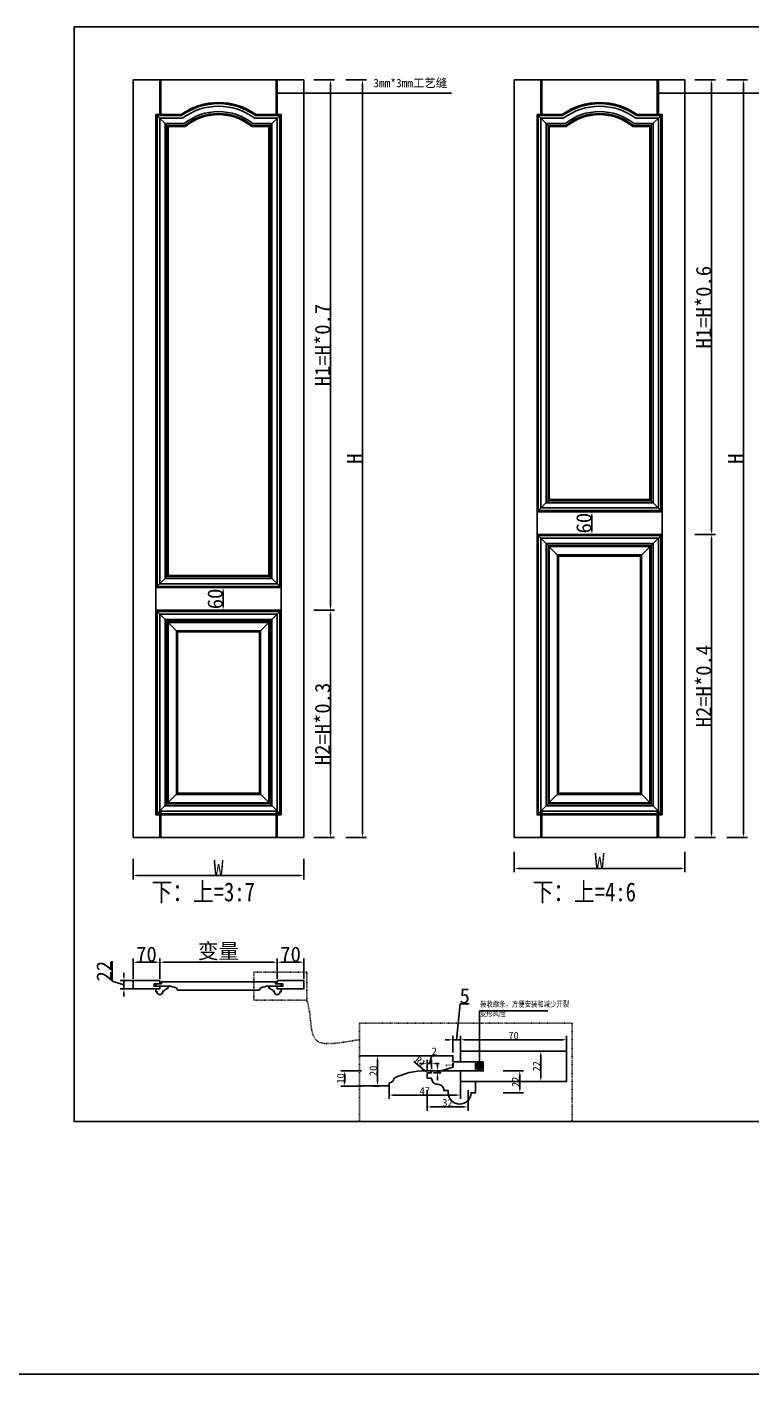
# Model space of a CAD drawing. Header units: millimetres. Extents: x 85186 to 129000, y -77269 to -36327.
# Drawn here: x 112034 to 113944, y -49779 to -46224 of the extents above; entities that cross this region are included whole.
import ezdxf

# ---------------------------------------------------------------- set-up
doc = ezdxf.new("R2010")
doc.units = ezdxf.units.MM
doc.linetypes.add('100', pattern=[30, 12, -18])
doc.styles.add('KLF-1_宋体', font='SimSun.ttf')
doc.styles.get("Standard").update_dxf_attribs({"font": 'SimSun.ttf'})
doc.styles.add('ZB_宋体', font='SimSun.ttf')
doc.styles.add('宋体', font='SimSun.ttf', dxfattribs={"width": 0.8})
doc.dimstyles.new('客来福标注小', dxfattribs={"dimscale": 20, "dimtxt": 2, "dimasz": 0.5, "dimexe": 0.5, "dimexo": 0, "dimgap": 0.05, "dimtad": 1, "dimdec": 0, "dimzin": 0, "dimdsep": 46, "dimtxsty": 'Standard', "dimcen": 0, "dimclrd": 256, "dimclre": 256, "dimclrt": 256, "dimadec": 0, "dimazin": 0, "dimtfac": 1, "dimtdec": 0, "dimtofl": 0, "dimtmove": 1, "dimatfit": 3, "dimfxl": 2.2, "dimfxlon": 1, "dimtolj": 1, "dimtzin": 0, "dimarcsym": 0})

# ---------------------------------------------------------------- blocks, each defined once
blk = doc.blocks.new('*D1270')
at = {"lineweight": -2, "transparency": 16777216}
for p, q in [((112875.6, -46363.2), (112929.6, -46363.2)), ((112919.6, -46373.2), (112919.6, -48353.2)), ((112875.6, -48363.2), (112929.6, -48363.2))]:
    blk.add_line(p, q, dxfattribs=at)
at = {"transparency": 16777216}
for points in [[(112917.9, -46373.2), (112921.3, -46373.2), (112919.6, -46363.2)], [(112917.9, -48353.2), (112921.3, -48353.2), (112919.6, -48363.2)]]:
    blk.add_solid(points, dxfattribs=at)
at = {"layer": 'Defpoints', "color": 0, "transparency": 16777216}
for p in [(112809.1, -46363.2), (112809.1, -48363.2), (112919.6, -48363.2)]:
    blk.add_point(p, dxfattribs=at)
at = {"transparency": 16777216, "insert": (112898.6, -47363.2), "char_height": 40, "attachment_point": 5, "rotation": 90, "style": 'ZB_宋体'}
blk.add_mtext('\\A1;H', dxfattribs=at)
blk = doc.blocks.new('*D1271')
at = {"lineweight": -2, "transparency": 16777216}
for p, q in [((112791.2, -47763.2), (112845.2, -47763.2)), ((112835.2, -47773.2), (112835.2, -48353.2)), ((112791.2, -48363.2), (112845.2, -48363.2))]:
    blk.add_line(p, q, dxfattribs=at)
at = {"transparency": 16777216}
for points in [[(112833.6, -47773.2), (112836.9, -47773.2), (112835.2, -47763.2)], [(112833.6, -48353.2), (112836.9, -48353.2), (112835.2, -48363.2)]]:
    blk.add_solid(points, dxfattribs=at)
at = {"layer": 'Defpoints', "color": 0, "transparency": 16777216}
for p in [(112704.7, -47763.2), (112764.7, -48363.2), (112835.2, -48363.2)]:
    blk.add_point(p, dxfattribs=at)
at = {"transparency": 16777216, "insert": (112814.2, -48063.2), "char_height": 40, "attachment_point": 5, "rotation": 90, "style": 'ZB_宋体'}
blk.add_mtext('\\A1;H2=H*0.3', dxfattribs=at)
blk = doc.blocks.new('*D1786')
at = {"lineweight": -2, "transparency": 16777216}
for p, q in [((112791.2, -46363.2), (112845.2, -46363.2)), ((112835.2, -47753.2), (112835.2, -46373.2)), ((112791.2, -47763.2), (112845.2, -47763.2))]:
    blk.add_line(p, q, dxfattribs=at)
at = {"transparency": 16777216}
for points in [[(112833.6, -46373.2), (112836.9, -46373.2), (112835.2, -46363.2)], [(112833.6, -47753.2), (112836.9, -47753.2), (112835.2, -47763.2)]]:
    blk.add_solid(points, dxfattribs=at)
at = {"layer": 'Defpoints', "color": 0, "transparency": 16777216}
for p in [(112704.7, -46363.2), (112835.2, -46363.2), (112704.7, -47763.2)]:
    blk.add_point(p, dxfattribs=at)
at = {"transparency": 16777216, "insert": (112814.2, -47063.2), "char_height": 40, "attachment_point": 5, "rotation": 90, "style": 'ZB_宋体'}
blk.add_mtext('\\A1;H1=H*0.7', dxfattribs=at)
blk = doc.blocks.new('*D1787')
at = {"lineweight": -2, "transparency": 16777216}
for p, q in [((112314.7, -48419.3), (112314.7, -48473.3)), ((112764.7, -48419.3), (112764.7, -48473.3)), ((112324.7, -48463.3), (112754.7, -48463.3))]:
    blk.add_line(p, q, dxfattribs=at)
at = {"transparency": 16777216}
for points in [[(112324.7, -48461.6), (112324.7, -48465), (112314.7, -48463.3)], [(112754.7, -48461.6), (112754.7, -48465), (112764.7, -48463.3)]]:
    blk.add_solid(points, dxfattribs=at)
at = {"layer": 'Defpoints', "color": 0, "transparency": 16777216}
for p in [(112314.7, -48300.9), (112764.7, -48300.9), (112764.7, -48463.3)]:
    blk.add_point(p, dxfattribs=at)
at = {"transparency": 16777216, "insert": (112539.7, -48442.3), "char_height": 40, "attachment_point": 5}
blk.add_mtext('\\A1;W', dxfattribs=at)
blk = doc.blocks.new('*D1272')
at = {"lineweight": -2, "transparency": 16777216}
for p, q in [((113880.6, -46363.2), (113934.6, -46363.2)), ((113924.6, -46373.2), (113924.6, -48353.2)), ((113880.6, -48363.2), (113934.6, -48363.2))]:
    blk.add_line(p, q, dxfattribs=at)
at = {"transparency": 16777216}
for points in [[(113922.9, -46373.2), (113926.3, -46373.2), (113924.6, -46363.2)], [(113922.9, -48353.2), (113926.3, -48353.2), (113924.6, -48363.2)]]:
    blk.add_solid(points, dxfattribs=at)
at = {"layer": 'Defpoints', "color": 0, "transparency": 16777216}
for p in [(113814.1, -46363.2), (113814.1, -48363.2), (113924.6, -48363.2)]:
    blk.add_point(p, dxfattribs=at)
at = {"transparency": 16777216, "insert": (113903.6, -47363.2), "char_height": 40, "attachment_point": 5, "rotation": 90, "style": 'ZB_宋体'}
blk.add_mtext('\\A1;H', dxfattribs=at)
blk = doc.blocks.new('*D1273')
at = {"lineweight": -2, "transparency": 16777216}
for p, q in [((113796.2, -47563.2), (113850.2, -47563.2)), ((113840.2, -47573.2), (113840.2, -48353.2)), ((113796.2, -48363.2), (113850.2, -48363.2))]:
    blk.add_line(p, q, dxfattribs=at)
at = {"transparency": 16777216}
for points in [[(113838.6, -47573.2), (113841.9, -47573.2), (113840.2, -47563.2)], [(113838.6, -48353.2), (113841.9, -48353.2), (113840.2, -48363.2)]]:
    blk.add_solid(points, dxfattribs=at)
at = {"layer": 'Defpoints', "color": 0, "transparency": 16777216}
for p in [(113709.7, -47563.2), (113769.7, -48363.2), (113840.2, -48363.2)]:
    blk.add_point(p, dxfattribs=at)
at = {"transparency": 16777216, "insert": (113819.2, -47963.2), "char_height": 40, "attachment_point": 5, "rotation": 90, "style": 'ZB_宋体'}
blk.add_mtext('\\A1;H2=H*0.4', dxfattribs=at)
blk = doc.blocks.new('*D1788')
at = {"lineweight": -2, "transparency": 16777216}
for p, q in [((113796.2, -46363.2), (113850.2, -46363.2)), ((113840.2, -47553.2), (113840.2, -46373.2)), ((113796.2, -47563.2), (113850.2, -47563.2))]:
    blk.add_line(p, q, dxfattribs=at)
at = {"transparency": 16777216}
for points in [[(113838.6, -46373.2), (113841.9, -46373.2), (113840.2, -46363.2)], [(113838.6, -47553.2), (113841.9, -47553.2), (113840.2, -47563.2)]]:
    blk.add_solid(points, dxfattribs=at)
at = {"layer": 'Defpoints', "color": 0, "transparency": 16777216}
for p in [(113709.7, -46363.2), (113840.2, -46363.2), (113709.7, -47563.2)]:
    blk.add_point(p, dxfattribs=at)
at = {"transparency": 16777216, "insert": (113819.2, -46963.2), "char_height": 40, "attachment_point": 5, "rotation": 90, "style": 'ZB_宋体'}
blk.add_mtext('\\A1;H1=H*0.6', dxfattribs=at)
blk = doc.blocks.new('*D1789')
at = {"lineweight": -2, "transparency": 16777216}
for p, q in [((113319.7, -48400.4), (113319.7, -48454.4)), ((113769.7, -48400.4), (113769.7, -48454.4)), ((113329.7, -48444.4), (113759.7, -48444.4))]:
    blk.add_line(p, q, dxfattribs=at)
at = {"transparency": 16777216}
for points in [[(113329.7, -48442.7), (113329.7, -48446.1), (113319.7, -48444.4)], [(113759.7, -48442.7), (113759.7, -48446.1), (113769.7, -48444.4)]]:
    blk.add_solid(points, dxfattribs=at)
at = {"layer": 'Defpoints', "color": 0, "transparency": 16777216}
for p in [(113319.7, -48282), (113769.7, -48282), (113769.7, -48444.4)]:
    blk.add_point(p, dxfattribs=at)
at = {"transparency": 16777216, "insert": (113544.7, -48423.4), "char_height": 40, "attachment_point": 5}
blk.add_mtext('\\A1;W', dxfattribs=at)
blk = doc.blocks.new('*D1780')
at = {"lineweight": -2, "transparency": 16777216}
for p, q in [((112595.8, -47703.2), (112541.8, -47703.2)), ((112551.8, -47753.2), (112551.8, -47713.2)), ((112595.8, -47763.2), (112541.8, -47763.2))]:
    blk.add_line(p, q, dxfattribs=at)
at = {"transparency": 16777216}
for points in [[(112550.1, -47713.2), (112553.4, -47713.2), (112551.8, -47703.2)], [(112550.1, -47753.2), (112553.4, -47753.2), (112551.8, -47763.2)]]:
    blk.add_solid(points, dxfattribs=at)
at = {"layer": 'Defpoints', "color": 0, "transparency": 16777216}
for p in [(112551.8, -47703.2), (112704.7, -47703.2), (112704.7, -47763.2)]:
    blk.add_point(p, dxfattribs=at)
at = {"transparency": 16777216, "insert": (112530.8, -47733.2), "char_height": 40, "attachment_point": 5, "rotation": 90, "style": 'ZB_宋体'}
blk.add_mtext('\\A1;60', dxfattribs=at)
blk = doc.blocks.new('*D1265')
at = {"lineweight": -2, "transparency": 16777216}
for p, q in [((113563.7, -47503.2), (113514.5, -47503.2)), ((113524.5, -47513.2), (113524.5, -47553.2)), ((113563.7, -47563.2), (113514.5, -47563.2))]:
    blk.add_line(p, q, dxfattribs=at)
at = {"transparency": 16777216}
for points in [[(113522.9, -47513.2), (113526.2, -47513.2), (113524.5, -47503.2)], [(113522.9, -47553.2), (113526.2, -47553.2), (113524.5, -47563.2)]]:
    blk.add_solid(points, dxfattribs=at)
at = {"layer": 'Defpoints', "color": 0, "transparency": 16777216}
for p in [(113563.7, -47503.2), (113524.5, -47563.2), (113563.7, -47563.2)]:
    blk.add_point(p, dxfattribs=at)
at = {"transparency": 16777216, "insert": (113503.5, -47533.2), "char_height": 40, "attachment_point": 5, "rotation": 90, "style": 'ZB_宋体'}
blk.add_mtext('\\A1;60', dxfattribs=at)
blk = doc.blocks.new('*D1761')
at = {"lineweight": -2, "transparency": 16777216}
for p, q in [((112314.7, -48736), (112314.7, -48682)), ((112324.7, -48692), (112374.7, -48692)), ((112384.7, -48736), (112384.7, -48682))]:
    blk.add_line(p, q, dxfattribs=at)
at = {"transparency": 16777216}
for points in [[(112324.7, -48690.3), (112324.7, -48693.6), (112314.7, -48692)], [(112374.7, -48690.3), (112374.7, -48693.6), (112384.7, -48692)]]:
    blk.add_solid(points, dxfattribs=at)
at = {"layer": 'Defpoints', "color": 0, "transparency": 16777216}
for p in [(112384.7, -48692), (112314.7, -48740.3), (112384.7, -48740.3)]:
    blk.add_point(p, dxfattribs=at)
at = {"transparency": 16777216, "insert": (112349.7, -48671), "char_height": 40, "attachment_point": 5, "style": 'KLF-1_宋体'}
blk.add_mtext('\\A1;70', dxfattribs=at)
blk = doc.blocks.new('*D1762')
at = {"lineweight": -2, "transparency": 16777216}
for p, q in [((112384.7, -48736), (112384.7, -48682)), ((112394.7, -48692), (112684.7, -48692)), ((112694.7, -48736), (112694.7, -48682))]:
    blk.add_line(p, q, dxfattribs=at)
at = {"transparency": 16777216}
for points in [[(112394.7, -48690.3), (112394.7, -48693.6), (112384.7, -48692)], [(112684.7, -48690.3), (112684.7, -48693.6), (112694.7, -48692)]]:
    blk.add_solid(points, dxfattribs=at)
at = {"layer": 'Defpoints', "color": 0, "transparency": 16777216}
for p in [(112694.7, -48692), (112384.7, -48740.3), (112694.7, -48740.3)]:
    blk.add_point(p, dxfattribs=at)
at = {"transparency": 16777216, "insert": (112539.7, -48664.7), "char_height": 40, "attachment_point": 5, "style": 'KLF-1_宋体'}
blk.add_mtext('\\A1;变量', dxfattribs=at)
blk = doc.blocks.new('*D1763')
at = {"lineweight": -2, "transparency": 16777216}
for p, q in [((112694.7, -48736), (112694.7, -48682)), ((112704.7, -48692), (112754.7, -48692)), ((112764.7, -48736), (112764.7, -48682))]:
    blk.add_line(p, q, dxfattribs=at)
at = {"transparency": 16777216}
for points in [[(112704.7, -48690.3), (112704.7, -48693.6), (112694.7, -48692)], [(112754.7, -48690.3), (112754.7, -48693.6), (112764.7, -48692)]]:
    blk.add_solid(points, dxfattribs=at)
at = {"layer": 'Defpoints', "color": 0, "transparency": 16777216}
for p in [(112764.7, -48692), (112694.7, -48740.3), (112764.7, -48740.3)]:
    blk.add_point(p, dxfattribs=at)
at = {"transparency": 16777216, "insert": (112729.7, -48671), "char_height": 40, "attachment_point": 5, "style": 'KLF-1_宋体'}
blk.add_mtext('\\A1;70', dxfattribs=at)
blk = doc.blocks.new('*D1764')
at = {"lineweight": -2, "transparency": 16777216}
for p, q in [((112258.8, -48741.8), (112258.8, -48689.1)), ((112290.3, -48730.3), (112290.3, -48720.3)), ((112290.3, -48751.3), (112258.8, -48741.8)), ((112331.8, -48740.3), (112280.3, -48740.3)), ((112331.8, -48762.3), (112280.3, -48762.3)), ((112290.3, -48740.3), (112290.3, -48762.3)), ((112290.3, -48772.3), (112290.3, -48782.3))]:
    blk.add_line(p, q, dxfattribs=at)
at = {"transparency": 16777216}
for points in [[(112288.6, -48730.3), (112291.9, -48730.3), (112290.3, -48740.3)], [(112288.6, -48772.3), (112291.9, -48772.3), (112290.3, -48762.3)]]:
    blk.add_solid(points, dxfattribs=at)
at = {"layer": 'Defpoints', "color": 0, "transparency": 16777216}
for p in [(112290.3, -48762.3), (112331.8, -48740.3), (112331.8, -48762.3)]:
    blk.add_point(p, dxfattribs=at)
at = {"transparency": 16777216, "insert": (112237.8, -48715.5), "char_height": 40, "attachment_point": 5, "rotation": 90, "style": 'KLF-1_宋体'}
blk.add_mtext('\\A1;22', dxfattribs=at)
blk = doc.blocks.new('*D1965')
at = {"lineweight": -2, "transparency": 16777216}
for p, q in [((113290.2, -48978.6), (113344.2, -48978.6)), ((113334.2, -48988.6), (113334.2, -49026.6)), ((113290.2, -49036.6), (113344.2, -49036.6))]:
    blk.add_line(p, q, dxfattribs=at)
at = {"transparency": 16777216}
for points in [[(113332.6, -48988.6), (113335.9, -48988.6), (113334.2, -48978.6)], [(113332.6, -49026.6), (113335.9, -49026.6), (113334.2, -49036.6)]]:
    blk.add_solid(points, dxfattribs=at)
at = {"layer": 'Defpoints', "color": 0, "transparency": 16777216}
for p in [(113162.8, -48978.6), (113211.8, -49036.6), (113334.2, -49036.6)]:
    blk.add_point(p, dxfattribs=at)
at = {"transparency": 16777216, "insert": (113323.2, -49007.6), "char_height": 40, "attachment_point": 5, "rotation": 90, "style": 'KLF-1_宋体'}
blk.add_mtext('\\A1;{\\H0.5x;22}', dxfattribs=at)
blk = doc.blocks.new('*D1966')
at = {"lineweight": -2, "transparency": 16777216}
for p, q in [((113089.8, -49029.9), (113089.8, -49083.9)), ((113197.8, -49029.9), (113197.8, -49083.9)), ((113187.8, -49073.9), (113099.8, -49073.9))]:
    blk.add_line(p, q, dxfattribs=at)
at = {"transparency": 16777216}
for points in [[(113099.8, -49072.2), (113099.8, -49075.5), (113089.8, -49073.9)], [(113187.8, -49072.2), (113187.8, -49075.5), (113197.8, -49073.9)]]:
    blk.add_solid(points, dxfattribs=at)
at = {"layer": 'Defpoints', "color": 0, "transparency": 16777216}
for p in [(113089.8, -48992.1), (113197.8, -49006.6), (113089.8, -49073.9)]:
    blk.add_point(p, dxfattribs=at)
at = {"transparency": 16777216, "insert": (113143.8, -49062.9), "char_height": 40, "attachment_point": 5, "style": 'KLF-1_宋体'}
blk.add_mtext('\\A1;{\\H0.5x;32}', dxfattribs=at)
blk = doc.blocks.new('*D1637')
at = {"lineweight": -2, "transparency": 16777216}
for p, q in [((113167.8, -48896.5), (113177.2, -48801.9)), ((113177.2, -48801.9), (113200.9, -48801.9)), ((113147.8, -48896.5), (113137.8, -48896.5)), ((113157.8, -48930.2), (113157.8, -48886.5)), ((113157.8, -48896.5), (113177.8, -48896.5)), ((113177.8, -48932.2), (113177.8, -48886.5)), ((113187.8, -48896.5), (113197.8, -48896.5))]:
    blk.add_line(p, q, dxfattribs=at)
at = {"transparency": 16777216}
for points in [[(113147.8, -48894.8), (113147.8, -48898.1), (113157.8, -48896.5)], [(113187.8, -48894.8), (113187.8, -48898.1), (113177.8, -48896.5)]]:
    blk.add_solid(points, dxfattribs=at)
at = {"layer": 'Defpoints', "color": 0, "transparency": 16777216}
for p in [(113177.8, -48896.5), (113157.8, -48930.2), (113177.8, -48932.2)]:
    blk.add_point(p, dxfattribs=at)
at = {"transparency": 16777216, "insert": (113189.1, -48780.9), "char_height": 40, "attachment_point": 5, "style": 'KLF-1_宋体'}
blk.add_mtext('\\A1;5', dxfattribs=at)
blk = doc.blocks.new('*D1967')
at = {"lineweight": -2, "transparency": 16777216}
for p, q in [((112962.4, -48938.6), (112948.8, -48938.6)), ((112958.8, -49008.6), (112958.8, -48948.6)), ((112962.4, -49018.6), (112948.8, -49018.6))]:
    blk.add_line(p, q, dxfattribs=at)
at = {"transparency": 16777216}
for points in [[(112957.2, -48948.6), (112960.5, -48948.6), (112958.8, -48938.6)], [(112957.2, -49008.6), (112960.5, -49008.6), (112958.8, -49018.6)]]:
    blk.add_solid(points, dxfattribs=at)
at = {"layer": 'Defpoints', "color": 0, "transparency": 16777216}
for p in [(112958.8, -48938.6), (112962.4, -48938.6), (112962.4, -49018.6)]:
    blk.add_point(p, dxfattribs=at)
at = {"transparency": 16777216, "insert": (112947.8, -48978.6), "char_height": 40, "attachment_point": 5, "rotation": 90, "style": 'KLF-1_宋体'}
blk.add_mtext('\\A1;{\\H0.5x;20}', dxfattribs=at)
blk = doc.blocks.new('*D1968')
at = {"lineweight": -2, "transparency": 16777216}
for p, q in [((113364.3, -48926.6), (113399.7, -48926.6)), ((113389.7, -48936.6), (113389.7, -48996.6)), ((113364.3, -49006.6), (113399.7, -49006.6))]:
    blk.add_line(p, q, dxfattribs=at)
at = {"transparency": 16777216}
for points in [[(113388, -48936.6), (113391.4, -48936.6), (113389.7, -48926.6)], [(113388, -48996.6), (113391.4, -48996.6), (113389.7, -49006.6)]]:
    blk.add_solid(points, dxfattribs=at)
at = {"layer": 'Defpoints', "color": 0, "transparency": 16777216}
for p in [(113364.3, -48926.6), (113364.3, -49006.6), (113389.7, -49006.6)]:
    blk.add_point(p, dxfattribs=at)
at = {"transparency": 16777216, "insert": (113378.7, -48966.6), "char_height": 40, "attachment_point": 5, "rotation": 90, "style": 'ZB_宋体'}
blk.add_mtext('\\A1;{\\H0.5x;22}', dxfattribs=at)
blk = doc.blocks.new('*D1969')
at = {"lineweight": -2, "transparency": 16777216}
for p, q in [((113177.8, -48932.2), (113177.8, -48886.5)), ((113187.8, -48896.5), (113447.8, -48896.5)), ((113457.8, -48932.2), (113457.8, -48886.5))]:
    blk.add_line(p, q, dxfattribs=at)
at = {"transparency": 16777216}
for points in [[(113187.8, -48894.8), (113187.8, -48898.1), (113177.8, -48896.5)], [(113447.8, -48894.8), (113447.8, -48898.1), (113457.8, -48896.5)]]:
    blk.add_solid(points, dxfattribs=at)
at = {"layer": 'Defpoints', "color": 0, "transparency": 16777216}
for p in [(113457.8, -48896.5), (113177.8, -48932.2), (113457.8, -48932.2)]:
    blk.add_point(p, dxfattribs=at)
at = {"transparency": 16777216, "insert": (113317.8, -48885.5), "char_height": 40, "attachment_point": 5, "style": 'KLF-1_宋体'}
blk.add_mtext('\\A1;{\\H0.5x;70}', dxfattribs=at)
blk = doc.blocks.new('*D1638')
at = {"lineweight": -2, "transparency": 16777216}
for p, q in [((112989.8, -49016.9), (112989.8, -49052.5)), ((113177.8, -49008.9), (113177.8, -49052.5)), ((112999.8, -49042.5), (113167.8, -49042.5))]:
    blk.add_line(p, q, dxfattribs=at)
at = {"transparency": 16777216}
for points in [[(112999.8, -49040.8), (112999.8, -49044.1), (112989.8, -49042.5)], [(113167.8, -49040.8), (113167.8, -49044.1), (113177.8, -49042.5)]]:
    blk.add_solid(points, dxfattribs=at)
at = {"layer": 'Defpoints', "color": 0, "transparency": 16777216}
for p in [(112989.8, -49016.9), (113177.8, -49008.9), (113177.8, -49042.5)]:
    blk.add_point(p, dxfattribs=at)
at = {"transparency": 16777216, "insert": (113083.8, -49031.5), "char_height": 40, "attachment_point": 5, "style": 'KLF-1_宋体'}
blk.add_mtext('\\A1;{\\H0.5x;47}', dxfattribs=at)
blk = doc.blocks.new('*D1970')
at = {"lineweight": -2, "transparency": 16777216}
for p, q in [((112916.7, -48978.6), (112862.7, -48978.6)), ((112916.7, -49018.6), (112862.7, -49018.6)), ((112872.7, -48988.6), (112872.7, -49008.6))]:
    blk.add_line(p, q, dxfattribs=at)
at = {"transparency": 16777216}
for points in [[(112871, -48988.6), (112874.4, -48988.6), (112872.7, -48978.6)], [(112871, -49008.6), (112874.4, -49008.6), (112872.7, -49018.6)]]:
    blk.add_solid(points, dxfattribs=at)
at = {"layer": 'Defpoints', "color": 0, "transparency": 16777216}
for p in [(113101.8, -48978.6), (112872.7, -49018.6), (112975.9, -49018.6)]:
    blk.add_point(p, dxfattribs=at)
at = {"transparency": 16777216, "insert": (112861.7, -48998.6), "char_height": 40, "attachment_point": 5, "rotation": 90, "style": 'KLF-1_宋体'}
blk.add_mtext('\\A1;{\\H0.5x;10}', dxfattribs=at)
blk = doc.blocks.new('*D1639')
at = {"lineweight": -2, "transparency": 16777216}
blk.add_line((113054.8, -48954.3), (113082.9, -48978.1), dxfattribs=at)
at = {"transparency": 16777216}
blk.add_solid([(113083.9, -48976.8), (113081.8, -48979.4), (113090.5, -48984.6)], dxfattribs=at)
at = {"layer": 'Defpoints', "color": 0, "transparency": 16777216}
for p in [(113090.5, -48984.6), (113092.8, -48986.5)]:
    blk.add_point(p, dxfattribs=at)
at = {"transparency": 16777216, "insert": (113072.1, -48954.6), "char_height": 40, "attachment_point": 5, "rotation": 319.7282, "style": 'ZB_宋体'}
blk.add_mtext('\\A1;{\\H0.5x;R1}', dxfattribs=at)
blk = doc.blocks.new('*D1640')
at = {"lineweight": -2, "transparency": 16777216}
for p, q in [((113089.8, -48979), (113089.8, -48949.6)), ((113095.8, -48959.6), (113102.2, -48938.1)), ((113101.8, -48974.2), (113101.8, -48949.6)), ((113102.2, -48938.1), (113115.3, -48938.1)), ((113079.8, -48959.6), (113069.8, -48959.6)), ((113089.8, -48959.6), (113101.8, -48959.6)), ((113111.8, -48959.6), (113121.8, -48959.6))]:
    blk.add_line(p, q, dxfattribs=at)
at = {"transparency": 16777216}
for points in [[(113079.8, -48958), (113079.8, -48961.3), (113089.8, -48959.6)], [(113111.8, -48958), (113111.8, -48961.3), (113101.8, -48959.6)]]:
    blk.add_solid(points, dxfattribs=at)
at = {"layer": 'Defpoints', "color": 0, "transparency": 16777216}
for p in [(113089.8, -48979), (113101.8, -48959.6), (113101.8, -48974.2)]:
    blk.add_point(p, dxfattribs=at)
at = {"transparency": 16777216, "insert": (113108.8, -48927.1), "char_height": 40, "attachment_point": 5, "style": 'KLF-1_宋体'}
blk.add_mtext('\\A1;{\\H0.5x;2}', dxfattribs=at)
blk = doc.blocks.new('*D1641')
at = {"lineweight": -2, "transparency": 16777216}
for p, q in [((113107, -48978.6), (113127.3, -48978.6)), ((113107, -48983.5), (113127.3, -48983.5)), ((113117.3, -48968.6), (113117.3, -48958.6)), ((113117.3, -48981), (113158.8, -48968.6)), ((113117.3, -48983.5), (113117.3, -48978.6)), ((113158.8, -48968.6), (113158.8, -48958.4)), ((113117.3, -48993.5), (113117.3, -49003.5))]:
    blk.add_line(p, q, dxfattribs=at)
at = {"transparency": 16777216}
for points in [[(113115.6, -48968.6), (113118.9, -48968.6), (113117.3, -48978.6)], [(113115.6, -48993.5), (113118.9, -48993.5), (113117.3, -48983.5)]]:
    blk.add_solid(points, dxfattribs=at)
at = {"layer": 'Defpoints', "color": 0, "transparency": 16777216}
for p in [(113107, -48978.6), (113107, -48983.5), (113117.3, -48978.6)]:
    blk.add_point(p, dxfattribs=at)
at = {"transparency": 16777216, "insert": (113147.8, -48963.5), "char_height": 40, "attachment_point": 5, "rotation": 90, "style": 'KLF-1_宋体'}
blk.add_mtext('\\A1;{\\H0.5x;1}', dxfattribs=at)

msp = doc.modelspace()

# ---------------------------------------------------------------- hatches: boundary and pattern name
h = msp.add_hatch(color=256)
edge = h.paths.add_edge_path()
edge.add_ellipse((112372.228, -48752.273), major_axis=(-2.5, 0), ratio=0.54947899, start_angle=0, end_angle=360)
h = msp.add_hatch(color=256)
edge = h.paths.add_edge_path()
edge.add_ellipse((112707.228, -48752.273), major_axis=(2.5, 0), ratio=0.54947899, start_angle=0, end_angle=360, ccw=False)
h = msp.add_hatch(color=256)
edge = h.paths.add_edge_path()
edge.add_ellipse((113227.777, -48966.573), major_axis=(10, 0), ratio=0.86945086, start_angle=0, end_angle=360, ccw=False)

# ---------------------------------------------------------------- linework, layer by layer
at = {"color": 0}
for p, q in [((115176.304, -46223.772), (112159.205, -46223.772)), ((112159.205, -46223.772), (115176.304, -46223.772)), ((115176.304, -46223.772), (112159.205, -46223.772)), ((112440.885, -46454.884), (112374.728, -46454.884)), ((112704.728, -46454.884), (112638.57, -46454.884)), ((113445.884, -46454.884), (113379.726, -46454.884)), ((113709.726, -46454.884), (113643.569, -46454.884)), ((112444.145, -46464.884), (112384.728, -46464.884)), ((112451.74, -46486.884), (112406.728, -46486.884)), ((112672.728, -46486.884), (112627.715, -46486.884)), ((112694.728, -46464.884), (112635.31, -46464.884)), ((113449.144, -46464.884), (113389.726, -46464.884)), ((113456.739, -46486.884), (113411.726, -46486.884)), ((113677.726, -46486.884), (113632.714, -46486.884)), ((113699.726, -46464.884), (113640.309, -46464.884))]:
    msp.add_line(p, q, dxfattribs=at)
for p, q in [((113469.089, -46223.772), (112674.308, -46223.772)), ((113800.551, -46223.772), (113469.089, -46223.772)), ((113469.089, -46223.772), (114614.221, -46223.772)), ((114614.221, -46223.772), (113800.551, -46223.772)), ((112764.728, -46363.196), (112314.728, -46363.196)), ((112314.728, -46363.196), (112314.728, -47703.196)), ((112384.728, -46454.884), (112384.728, -46363.196)), ((112387.728, -46454.884), (112387.728, -46363.196)), ((112691.728, -46454.884), (112691.728, -46363.196)), ((112694.728, -46454.884), (112694.728, -46363.196)), ((112764.728, -47703.196), (112764.728, -46363.196)), ((113769.726, -46363.196), (113319.726, -46363.196)), ((113319.726, -46363.196), (113319.726, -47503.196)), ((113389.726, -46454.884), (113389.726, -46363.196)), ((113392.726, -46454.884), (113392.726, -46363.196)), ((113696.726, -46454.884), (113696.726, -46363.196)), ((113699.726, -46454.884), (113699.726, -46363.196)), ((113769.726, -47503.196), (113769.726, -46363.196)), ((112374.728, -46454.884), (112374.728, -47703.196)), ((112406.728, -46486.884), (112374.728, -46454.884)), ((112672.728, -46486.884), (112704.728, -46454.884)), ((112704.728, -47703.196), (112704.728, -46454.884)), ((113379.726, -46454.884), (113379.726, -47503.196)), ((113411.726, -46486.884), (113379.726, -46454.884)), ((113677.726, -46486.884), (113709.726, -46454.884)), ((113709.726, -47503.196), (113709.726, -46454.884)), ((112384.728, -46464.884), (112384.728, -47693.196)), ((112406.728, -46486.884), (112406.728, -47671.196)), ((112672.728, -47671.196), (112672.728, -46486.884)), ((112694.728, -47693.196), (112694.728, -46464.884)), ((113389.726, -46464.884), (113389.726, -47493.196)), ((113411.726, -46486.884), (113411.726, -47471.196)), ((113677.726, -47471.196), (113677.726, -46486.884)), ((113699.726, -47493.196), (113699.726, -46464.884)), ((113411.726, -47471.196), (113379.726, -47503.196)), ((113379.726, -47573.196), (113379.726, -47493.196)), ((113389.726, -47493.196), (113699.726, -47493.196)), ((113389.726, -47493.196), (113389.726, -47493.196)), ((113392.726, -47493.196), (113392.726, -47493.196)), ((113411.726, -47471.196), (113677.726, -47471.196)), ((113677.726, -47471.196), (113709.726, -47503.196)), ((113696.726, -47493.196), (113696.726, -47493.196)), ((113699.726, -47493.196), (113699.726, -47493.196)), ((113709.726, -47573.196), (113709.726, -47493.196)), ((113319.726, -47503.196), (113319.726, -48363.196)), ((113379.726, -47503.196), (113709.726, -47503.196)), ((113769.726, -48363.196), (113769.726, -47503.196)), ((113436.726, -47620.196), (113379.726, -47563.196)), ((113652.726, -47620.196), (113709.726, -47563.196)), ((112406.728, -47671.196), (112374.728, -47703.196)), ((112406.728, -47671.196), (112672.728, -47671.196)), ((112672.728, -47671.196), (112704.728, -47703.196)), ((112314.728, -47703.196), (112314.728, -48363.196)), ((112374.728, -47773.196), (112374.728, -47693.196)), ((112374.728, -47703.196), (112704.728, -47703.196)), ((112384.728, -47693.196), (112694.728, -47693.196)), ((112384.728, -47693.196), (112384.728, -47693.196)), ((112387.728, -47693.196), (112387.728, -47693.196)), ((112691.728, -47693.196), (112691.728, -47693.196)), ((112694.728, -47693.196), (112694.728, -47693.196)), ((112704.728, -47773.196), (112704.728, -47693.196)), ((112764.728, -48363.196), (112764.728, -47703.196)), ((112431.728, -47820.196), (112374.728, -47763.196)), ((112647.728, -47820.196), (112704.728, -47763.196)), ((112431.728, -48246.196), (112374.728, -48303.196)), ((112647.728, -48246.196), (112704.728, -48303.196)), ((113436.726, -48246.196), (113379.726, -48303.196)), ((113652.726, -48246.196), (113709.726, -48303.196)), ((112384.728, -48293.196), (112384.728, -48363.196)), ((112387.728, -48293.196), (112387.728, -48363.196)), ((112691.728, -48293.196), (112691.728, -48363.196)), ((112694.728, -48293.196), (112694.728, -48363.196)), ((113389.726, -48293.196), (113389.726, -48363.196)), ((113392.726, -48293.196), (113392.726, -48363.196)), ((113696.726, -48293.196), (113696.726, -48363.196)), ((113699.726, -48293.196), (113699.726, -48363.196)), ((112314.728, -48363.196), (112764.728, -48363.196)), ((113319.726, -48363.196), (113769.726, -48363.196)), ((112389.728, -48749.273), (112389.728, -48743.273)), ((112159.205, -49112.466), (115176.304, -49112.466)), ((85318.615, -49778.748), (128999.726, -49778.748))]:
    msp.add_line(p, q)
at = {"color": 252}
for p, q in [((112377.728, -46457.884), (112377.728, -47700.196)), ((112441.852, -46457.884), (112377.728, -46457.884)), ((112701.728, -46457.884), (112637.604, -46457.884)), ((112701.728, -47700.196), (112701.728, -46457.884)), ((113382.726, -46457.884), (113382.726, -47500.196)), ((113446.85, -46457.884), (113382.726, -46457.884)), ((113706.726, -46457.884), (113642.602, -46457.884)), ((113706.726, -47500.196), (113706.726, -46457.884)), ((112398.728, -46478.884), (112398.728, -47679.196)), ((112448.905, -46478.884), (112398.728, -46478.884)), ((112403.728, -46483.884), (112403.728, -47674.196)), ((112450.666, -46483.884), (112403.728, -46483.884)), ((112675.728, -46483.884), (112628.789, -46483.884)), ((112680.728, -46478.884), (112630.55, -46478.884)), ((112675.728, -47674.196), (112675.728, -46483.884)), ((112680.728, -47679.196), (112680.728, -46478.884)), ((113403.726, -46478.884), (113403.726, -47479.196)), ((113453.903, -46478.884), (113403.726, -46478.884)), ((113408.726, -46483.884), (113408.726, -47474.196)), ((113455.665, -46483.884), (113408.726, -46483.884)), ((113680.726, -46483.884), (113633.787, -46483.884)), ((113685.726, -46478.884), (113635.549, -46478.884)), ((113680.726, -47474.196), (113680.726, -46483.884)), ((113685.726, -47479.196), (113685.726, -46478.884)), ((113403.726, -47479.196), (113685.726, -47479.196)), ((113408.726, -47474.196), (113680.726, -47474.196)), ((113382.726, -47500.196), (113706.726, -47500.196)), ((112377.728, -47700.196), (112701.728, -47700.196)), ((112398.728, -47679.196), (112680.728, -47679.196)), ((112403.728, -47674.196), (112675.728, -47674.196))]:
    msp.add_line(p, q, dxfattribs=at)
at = {"color": 0}
msp.add_lwpolyline([(112159.205, -46223.772), (115176.304, -46223.772), (115176.304, -49112.466), (112159.205, -49112.466)], close=True, dxfattribs=at)
for points in [[(113709.726, -48303.196), (113709.726, -47563.196), (113379.726, -47563.196), (113379.726, -48303.196)], [(113699.726, -48293.196), (113699.726, -47573.196), (113389.726, -47573.196), (113389.726, -48293.196)], [(113677.726, -48271.196), (113677.726, -47595.196), (113411.726, -47595.196), (113411.726, -48271.196)], [(113652.726, -48246.196), (113652.726, -47620.196), (113436.726, -47620.196), (113436.726, -48246.196)], [(112704.728, -48303.196), (112704.728, -47763.196), (112374.728, -47763.196), (112374.728, -48303.196)], [(112694.728, -48293.196), (112694.728, -47773.196), (112384.728, -47773.196), (112384.728, -48293.196)], [(112672.728, -48271.196), (112672.728, -47795.196), (112406.728, -47795.196), (112406.728, -48271.196)], [(112647.728, -48246.196), (112647.728, -47820.196), (112431.728, -47820.196), (112431.728, -48246.196)], [(112369.728, -48749.273), (112384.728, -48749.273), (112384.728, -48740.273), (112314.728, -48740.273), (112314.728, -48762.273), (112384.728, -48762.273), (112384.728, -48755.273), (112369.728, -48755.273)], [(112709.728, -48749.273), (112694.728, -48749.273), (112694.728, -48740.273), (112764.728, -48740.273), (112764.728, -48762.273), (112694.728, -48762.273), (112694.728, -48755.273), (112709.728, -48755.273)], [(113237.777, -48954.573), (113177.777, -48954.573), (113177.777, -48926.573), (113457.777, -48926.573), (113457.777, -49006.573), (113177.777, -49006.573), (113177.777, -48978.573), (113237.777, -48978.573)]]:
    msp.add_lwpolyline(points, close=True)
at = {"color": 252}
for points in [[(113706.726, -48300.196), (113706.726, -47566.196), (113382.726, -47566.196), (113382.726, -48300.196)], [(113685.726, -48279.196), (113685.726, -47587.196), (113403.726, -47587.196), (113403.726, -48279.196)], [(113680.726, -48274.196), (113680.726, -47592.196), (113408.726, -47592.196), (113408.726, -48274.196)], [(113655.726, -48249.196), (113655.726, -47617.196), (113433.726, -47617.196), (113433.726, -48249.196)], [(112701.728, -48300.196), (112701.728, -47766.196), (112377.728, -47766.196), (112377.728, -48300.196)], [(112680.728, -48279.196), (112680.728, -47787.196), (112398.728, -47787.196), (112398.728, -48279.196)], [(112675.728, -48274.196), (112675.728, -47792.196), (112403.728, -47792.196), (112403.728, -48274.196)], [(112650.728, -48249.196), (112650.728, -47817.196), (112428.728, -47817.196), (112428.728, -48249.196)]]:
    msp.add_lwpolyline(points, close=True, dxfattribs=at)
at = {"color": 0, "linetype": '100', "ltscale": 0.1}
for points in [[(112633.033, -48718.003), (112772.548, -48718.003), (112772.548, -48792.143), (112633.033, -48792.143)], [(112911.691, -48853.106), (113472.226, -48853.106), (113472.226, -49112.466), (112911.691, -49112.466)]]:
    msp.add_lwpolyline(points, close=True, dxfattribs=at)
for points in [[(112389.728, -48743.273), (112689.728, -48743.273), (112689.728, -48749.273), (112704.728, -48749.273), (112704.728, -48755.273), (112671.896, -48755.273, 0.12503523), (112650.728, -48760.273), (112650.728, -48760.273, -0.41421356), (112647.728, -48763.273), (112647.728, -48765.273), (112431.728, -48765.273), (112431.728, -48763.273, -0.41421356), (112428.728, -48760.273), (112428.728, -48760.273, 0.12503523), (112407.56, -48755.273), (112374.728, -48755.273), (112374.728, -48749.273), (112389.728, -48749.273)], [(112911.691, -48938.573), (113157.777, -48938.573), (113157.777, -48954.573), (113217.777, -48954.573), (113217.777, -48978.573), (113086.449, -48978.573, 0.12503523), (113001.777, -48998.573), (113001.777, -48998.573, -0.41421356), (112989.777, -49010.573), (112989.777, -49018.573), (112911.691, -49018.573)]]:
    msp.add_lwpolyline(points, format="xyb")
for points in [[(112403.728, -48760.073), (112406.728, -48760.073), (112406.728, -48757.273, 0.41421356), (112405.728, -48756.273), (112404.728, -48756.273), (112404.728, -48755.273), (112384.728, -48755.273), (112384.728, -48762.273), (112374.728, -48762.273), (112374.728, -48769.773), (112377.728, -48769.773, 1), (112392.728, -48769.773), (112392.728, -48768.273), (112395.728, -48768.273, -0.43700656), (112399.728, -48764.173, 0.43700656)], [(112675.728, -48760.073), (112672.728, -48760.073), (112672.728, -48757.273, -0.41421356), (112673.728, -48756.273), (112674.728, -48756.273), (112674.728, -48755.273), (112694.728, -48755.273), (112694.728, -48762.273), (112704.728, -48762.273), (112704.728, -48769.773), (112701.728, -48769.773, -1), (112686.728, -48769.773), (112686.728, -48768.273), (112683.728, -48768.273, 0.43700656), (112679.728, -48764.173, -0.43700656)], [(113101.777, -48997.773), (113089.777, -48997.773), (113089.777, -48986.491, -0.41421356), (113092.777, -48983.491), (113101.777, -48983.491), (113101.777, -48978.573), (113177.777, -48978.573), (113177.777, -49006.573), (113217.777, -49006.573), (113217.777, -49036.573), (113205.777, -49036.573, -1), (113145.777, -49036.573), (113145.777, -49030.573), (113133.777, -49030.573, 0.43700656), (113117.777, -49014.173, -0.43700656)]]:
    msp.add_lwpolyline(points, format="xyb", close=True)
for points in [[(112709.728, -48749.273), (112709.728, -48755.273)], [(113237.777, -48954.573), (113237.777, -48978.573)]]:
    msp.add_lwpolyline(points)
at = {"color": 0}
for centre, radius, start, end in [((112539.728, -46593.196), 170, 54.449138, 125.550862), ((113544.726, -46593.196), 170, 54.449138, 125.550862), ((112539.728, -46593.196), 160, 53.316688, 126.683312), ((112539.728, -46593.196), 138, 50.387705, 129.612295), ((113544.726, -46593.196), 160, 53.316688, 126.683312), ((113544.726, -46593.196), 138, 50.387705, 129.612295)]:
    msp.add_arc(centre, radius, start, end, dxfattribs=at)
at = {"color": 252}
for centre, radius, start, end in [((112539.728, -46593.196), 167, 54.120481, 125.879519), ((113544.726, -46593.196), 167, 54.120481, 125.879519), ((112539.728, -46593.196), 146, 51.532262, 128.467738), ((112539.728, -46593.196), 141, 50.828797, 129.171203), ((113544.726, -46593.196), 146, 51.532262, 128.467738), ((113544.726, -46593.196), 141, 50.828797, 129.171203)]:
    msp.add_arc(centre, radius, start, end, dxfattribs=at)
msp.add_ellipse((112372.228, -48752.273), major_axis=(-2.5, 0), ratio=0.54947899)
at = {"extrusion": (0, 0, -1)}
for centre, major_axis, ratio in [((112707.228, -48752.273), (2.5, 0), 0.54947899), ((113227.777, -48966.573), (10, 0), 0.86945086)]:
    msp.add_ellipse(centre, major_axis=major_axis, ratio=ratio, dxfattribs=at)
at = {"color": 0, "linetype": '100', "ltscale": 0.1}
msp.add_open_spline([(112772.548, -48792.143), (112788.61, -48841.651), (112766.267, -48926.892), (112875.889, -48901.523), (112911.691, -48896.364)], degree=3, knots=[0, 0, 0, 0, 134.60695591, 231.76536838, 231.76536838, 231.76536838, 231.76536838], dxfattribs=at)

# ---------------------------------------------------------------- texts
at = {"lineweight": 25, "insert": (112947.911, -46360.92), "char_height": 22, "width": 652.72448, "attachment_point": 1, "style": 'ZB_宋体'}
msp.add_mtext('3mm*3mm工艺缝', dxfattribs=at)
at = {"color": 0, "attachment_point": 1, "style": '宋体'}
for s, insert, char_height, width in [('下：上=3:7', (112363.25, -48481.2), 50, 365.74022), ('下：上=4:6', (113368.248, -48481.2), 50, 365.74022), ('装收缩条，方便安装和减少开裂变形风险', (113229.4, -48794.82), 15, 238.48492)]:
    msp.add_mtext(s, dxfattribs=dict(at, insert=insert, char_height=char_height, width=width))

# ---------------------------------------------------------------- dimensions: what is measured, and where the dimension line sits
at = {"color": 0}
for base, p1, p2, text, override, picture, middle in [((112835.242, -46363.196), (112704.728, -47763.196), (112704.728, -46363.196), 'H1=H*0.7', {"dimtxsty": 'ZB_宋体'}, '*D1786', (112814.242, -47063.196)), ((112919.595, -48363.196), (112809.115, -46363.196), (112809.115, -48363.196), 'H', {"dimtxsty": 'ZB_宋体'}, '*D1270', (112898.595, -47363.196)), ((113840.241, -46363.196), (113709.726, -47563.196), (113709.726, -46363.196), 'H1=H*0.6', {"dimtxsty": 'ZB_宋体'}, '*D1788', (113819.241, -46963.196)), ((113924.594, -48363.196), (113814.113, -46363.196), (113814.113, -48363.196), 'H', {"dimtxsty": 'ZB_宋体'}, '*D1272', (113903.594, -47363.196)), ((113840.241, -48363.196), (113709.726, -47563.196), (113769.726, -48363.196), 'H2=H*0.4', {"dimtxsty": 'ZB_宋体'}, '*D1273', (113819.241, -47963.196)), ((112835.242, -48363.196), (112704.728, -47763.196), (112764.728, -48363.196), 'H2=H*0.3', {"dimtxsty": 'ZB_宋体'}, '*D1271', (112814.242, -48063.196)), ((112290.263, -48762.273), (112331.811, -48740.273), (112331.811, -48762.273), '22', {"dimtxsty": 'KLF-1_宋体'}, '*D1764', (112237.763, -48740.823)), ((112958.84, -48938.573), (112962.377, -49018.573), (112962.377, -48938.573), '{\\H0.5x;20}', {"dimtxsty": 'KLF-1_宋体'}, '*D1967', (112947.84, -48978.573)), ((113117.281, -48978.573), (113106.966, -48983.491), (113106.966, -48978.573), '{\\H0.5x;1}', {"dimtxsty": 'KLF-1_宋体'}, '*D1641', (113147.781, -48967.582)), ((113389.699, -49006.573), (113364.296, -48926.573), (113364.296, -49006.573), '{\\H0.5x;22}', {"dimtxsty": 'ZB_宋体', "dimfxl": 5, "dimarcsym": 1}, '*D1968', (113378.699, -48966.573)), ((112872.715, -49018.573), (113101.777, -48978.573), (112975.858, -49018.573), '{\\H0.5x;10}', {"dimtxsty": 'KLF-1_宋体'}, '*D1970', (112861.715, -48998.573)), ((113334.224, -49036.573), (113162.819, -48978.573), (113211.777, -49036.573), '{\\H0.5x;22}', {"dimtxsty": 'KLF-1_宋体'}, '*D1965', (113323.224, -49007.573))]:
    dim = msp.add_linear_dim(base=base, p1=p1, p2=p2, angle=90, text=text, dimstyle='客来福标注小', override=override, dxfattribs=at)
    dim.commit()
    dim.dimension.update_dxf_attribs({"geometry": picture, "text_midpoint": middle})
for base, p1, p2, picture, middle in [((113524.542, -47563.196), (113563.687, -47503.196), (113563.687, -47563.196), '*D1265', (113503.542, -47533.196)), ((112551.766, -47703.196), (112704.728, -47763.196), (112704.728, -47703.196), '*D1780', (112530.766, -47733.196))]:
    dim = msp.add_linear_dim(base=base, p1=p1, p2=p2, angle=90, dimstyle='客来福标注小', override={"dimtxsty": 'ZB_宋体'}, dxfattribs=at)
    dim.commit()
    dim.dimension.update_dxf_attribs({"geometry": picture, "text_midpoint": middle})
for base, p1, p2, picture, middle in [((112764.728, -48463.289), (112314.728, -48300.907), (112764.728, -48300.907), '*D1787', (112539.728, -48442.289)), ((113769.726, -48444.414), (113319.726, -48282.032), (113769.726, -48282.032), '*D1789', (113544.726, -48423.414))]:
    dim = msp.add_linear_dim(base=base, p1=p1, p2=p2, text='W', dimstyle='客来福标注小', dxfattribs=at)
    dim.commit()
    dim.dimension.update_dxf_attribs({"geometry": picture, "text_midpoint": middle})
for base, p1, p2, picture, middle in [((112384.728, -48691.964), (112314.728, -48740.273), (112384.728, -48740.273), '*D1761', (112349.728, -48670.964)), ((112764.728, -48691.964), (112694.728, -48740.273), (112764.728, -48740.273), '*D1763', (112729.728, -48670.964))]:
    dim = msp.add_linear_dim(base=base, p1=p1, p2=p2, dimstyle='客来福标注小', override={"dimtxsty": 'KLF-1_宋体'}, dxfattribs=at)
    dim.commit()
    dim.dimension.update_dxf_attribs({"geometry": picture, "text_midpoint": middle})
for base, p1, p2, text, picture, middle in [((112694.728, -48691.964), (112384.728, -48740.273), (112694.728, -48740.273), '变量', '*D1762', (112539.728, -48664.707)), ((113457.777, -48896.472), (113177.777, -48932.17), (113457.777, -48932.17), '{\\H0.5x;70}', '*D1969', (113317.777, -48885.472)), ((113101.777, -48959.64), (113089.777, -48979.027), (113101.777, -48974.211), '{\\H0.5x;2}', '*D1640', (113103.227, -48927.14)), ((113177.777, -49042.456), (112989.777, -49016.877), (113177.777, -49008.877), '{\\H0.5x;47}', '*D1638', (113083.777, -49031.456)), ((113089.777, -49073.874), (113197.777, -49006.573), (113089.777, -48992.132), '{\\H0.5x;32}', '*D1966', (113143.777, -49062.874))]:
    dim = msp.add_linear_dim(base=base, p1=p1, p2=p2, text=text, dimstyle='客来福标注小', override={"dimtxsty": 'KLF-1_宋体'}, dxfattribs=at)
    dim.commit()
    dim.dimension.update_dxf_attribs({"geometry": picture, "text_midpoint": middle})
dim = msp.add_linear_dim(base=(113177.777, -48896.472), p1=(113157.777, -48930.17), p2=(113177.777, -48932.17), text='5', dimstyle='客来福标注小', override={"dimtxsty": 'KLF-1_宋体'}, dxfattribs=at)
dim.commit()
dim.dimension.update_dxf_attribs({"geometry": '*D1637', "text_midpoint": (113178.227, -48801.886), "dimtype": 128})
dim = msp.add_radius_dim(center=(113092.777, -48986.491), mpoint=(113090.488, -48984.551), text='{\\H0.5x;R1}', dimstyle='客来福标注小', override={"dimtxsty": 'ZB_宋体', "dimfxl": 5, "dimarcsym": 1}, dxfattribs=at)
dim.commit()
dim.dimension.update_dxf_attribs({"geometry": '*D1639', "text_midpoint": (113072.113, -48954.567)})

# ---------------------------------------------------------------- leaders
for points in [[(112694.728, -46398.196), (113154.027, -46398.196)], [(113699.726, -46398.196), (114159.026, -46398.196)], [(113227.777, -48961.079), (113227.777, -48819.819), (113408.174, -48819.819)]]:
    msp.add_leader(points, dimstyle='客来福标注小', override={"dimgap": 0.05, "dimtad": 0, "dimfxl": 5, "dimarcsym": 1}, dxfattribs=at)

doc.saveas('drawing.dxf')
